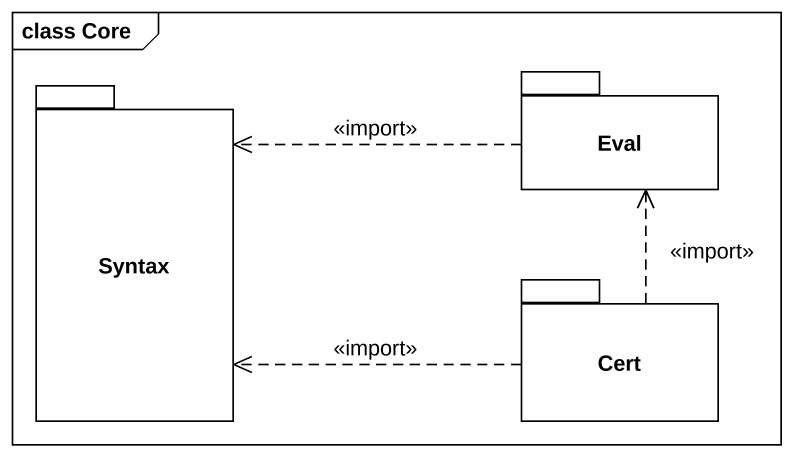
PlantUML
@startuml
mainframe class Core
package Syntax {
}
package Eval {
}
package Cert {
}
Eval .left.> Syntax : <<import>>
Cert .left.> Syntax : <<import>>
Cert .up.> Eval : <<import>>
@enduml
